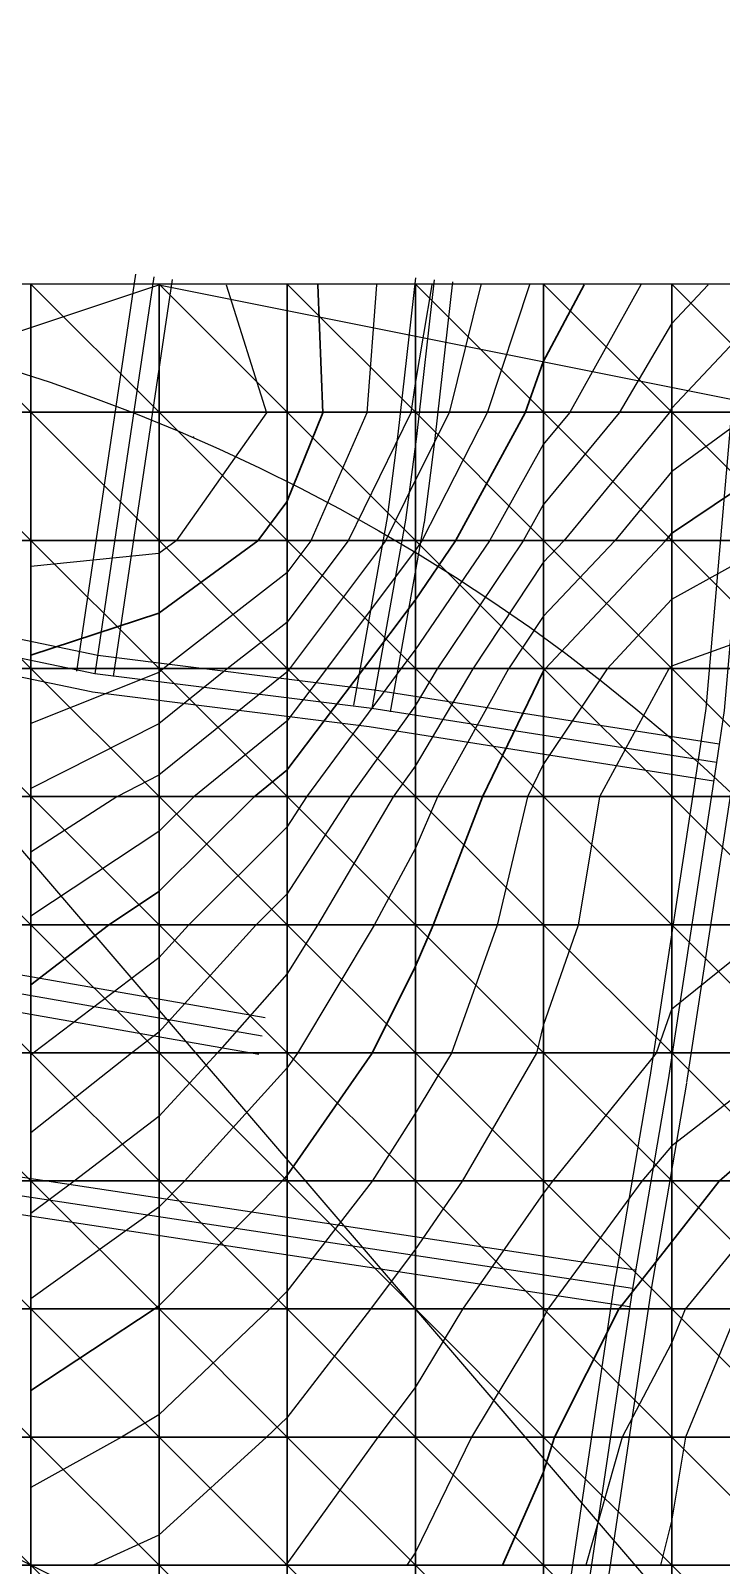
# Model space of a CAD drawing. Header units: metres. Extents: x -410 to 370, y -385 to 717.
# Drawn here: x 93.1 to 204.6, y 93.1 to 341 of the extents above; entities that cross this region are included whole.
import ezdxf

# ---------------------------------------------------------------- set-up
doc = ezdxf.new("R2010")
doc.units = ezdxf.units.M
for name, color, linetype in [('TOPO_AOI', 6, 'Continuous'), ('TOPO_CONT_MAJR', 7, 'Continuous'), ('TOPO_CONT_MINR', 249, 'Continuous'), ('TOPO_ELEV', 9, 'Continuous'), ('TOPO_HYDR_BASN', 140, 'Continuous'), ('TOPO_HYDR_STRM', 5, 'Continuous'), ('TOPO_ROAD', 3, 'Continuous'), ('TOPO_TIN_SURF', 252, 'Continuous')]:
    doc.layers.add(name, color=color, linetype=linetype)

msp = doc.modelspace()

# ---------------------------------------------------------------- linework, layer by layer
at = {"layer": 'TOPO_AOI', "color": 6}
msp.add_circle((0, 0), 300, dxfattribs=at)
at = {"layer": 'TOPO_CONT_MAJR', "color": 7, "lineweight": 30}
for points, elevation in [([(139.47, 300), (140.25, 279.31)], 880), ([(182.45, 300), (175.86, 287.54), (172.95, 279.31)], 875), ([(140.25, 279.31), (134.48, 264.92), (129.79, 258.62)], 880), ([(172.95, 279.31), (161.71, 258.62)], 875), ([(217.24, 273.67), (196.55, 259.78), (195.6, 258.62)], 870), ([(129.79, 258.62), (113.79, 246.92)], 880), ([(161.71, 258.62), (155.17, 249.03)], 875), ([(195.6, 258.62), (176.16, 237.93)], 870), ([(155.17, 249.03), (146.85, 237.93)], 875), ([(113.79, 246.92), (93.1, 240.15)], 880), ([(146.85, 237.93), (134.48, 221.58), (129.16, 217.24)], 875), ([(176.16, 237.93), (175.86, 237.48), (166.04, 217.24)], 870), ([(129.16, 217.24), (113.79, 201.95)], 875), ([(166.04, 217.24), (158.06, 196.55), (155.17, 189.79)], 870), ([(113.79, 201.95), (105.65, 196.55), (93.1, 186.86)], 875), ([(155.17, 189.79), (148.25, 175.86), (134.48, 156.05), (133.69, 155.17)], 870), ([(217.24, 166.48), (204.24, 155.17)], 865), ([(133.69, 155.17), (113.79, 135.03)], 870), ([(204.24, 155.17), (196.55, 145.33), (188.07, 134.48), (177.68, 113.79)], 865), ([(113.79, 135.03), (113.02, 134.48), (93.1, 121.32)], 870), ([(177.68, 113.79), (175.86, 108.06), (169.29, 93.1)], 865)]:
    msp.add_lwpolyline(points, dxfattribs=dict(at, elevation=elevation))
at = {"layer": 'TOPO_CONT_MINR', "color": 249}
for points, elevation in [([(124.65, 300), (131.17, 279.31)], 881), ([(148.95, 300), (147.35, 279.31)], 879), ([(157.89, 300), (155.17, 284.03)], 878), ([(165.77, 300), (160.68, 279.31)], 877), ([(173.65, 300), (166.81, 279.31)], 876), ([(191.6, 300), (180.08, 279.31)], 874), ([(202.46, 300), (196.55, 293.7), (188.12, 279.31)], 873), ([(215.35, 300), (196.55, 279.98), (196.16, 279.31)], 872), ([(155.17, 284.03), (154.45, 279.31)], 878), ([(131.17, 279.31), (116.61, 258.62)], 881), ([(147.35, 279.31), (138.35, 258.62)], 879), ([(154.45, 279.31), (144.35, 258.62)], 878), ([(160.68, 279.31), (155.17, 268.38)], 877), ([(166.81, 279.31), (156.25, 258.62)], 876), ([(180.08, 279.31), (175.86, 274.19), (167.16, 258.62)], 874), ([(188.12, 279.31), (175.86, 264.43), (172.62, 258.62)], 873), ([(196.16, 279.31), (179.19, 258.62)], 872), ([(209.61, 279.31), (196.55, 269.79), (187.39, 258.62)], 871), ([(155.17, 268.38), (150.36, 258.62)], 877), ([(116.61, 258.62), (113.79, 256.56)], 881), ([(138.35, 258.62), (134.48, 253.46), (114.49, 237.93)], 879), ([(144.35, 258.62), (134.48, 245.44), (124.82, 237.93)], 878), ([(150.36, 258.62), (134.87, 237.93)], 877), ([(167.16, 258.62), (155.17, 241.03)], 874), ([(156.25, 258.62), (155.17, 257.03)], 876), ([(172.62, 258.62), (158.71, 237.93)], 873), ([(179.19, 258.62), (175.86, 255.09), (164.48, 237.93)], 872), ([(187.39, 258.62), (175.86, 246.38), (170.26, 237.93)], 871), ([(213.65, 258.62), (196.55, 249.12), (186.15, 237.93)], 869), ([(113.79, 256.56), (93.1, 254.47)], 881), ([(155.17, 257.03), (140.86, 237.93)], 876), ([(217.24, 245.82), (196.55, 238.37), (196.14, 237.93)], 868), ([(155.17, 241.03), (152.85, 237.93)], 874), ([(113.79, 237.37), (93.1, 229.09)], 879), ([(134.87, 237.93), (134.48, 237.42), (113.79, 220.75)], 877), ([(124.82, 237.93), (113.79, 229.06)], 878), ([(114.49, 237.93), (113.79, 237.37)], 879), ([(140.86, 237.93), (134.48, 229.5), (119.42, 217.24)], 876), ([(152.85, 237.93), (137.65, 217.24)], 874), ([(164.48, 237.93), (155.17, 222.19)], 872), ([(158.71, 237.93), (155.17, 231.95)], 873), ([(170.26, 237.93), (158.76, 217.24)], 871), ([(186.15, 237.93), (175.86, 222.5), (173.31, 217.24)], 869), ([(196.14, 237.93), (184.92, 217.24)], 868), ([(155.17, 231.95), (144.64, 217.24)], 873), ([(113.79, 229.06), (93.1, 218.62)], 878), ([(113.79, 220.75), (107.02, 217.24)], 877), ([(155.17, 222.19), (151.63, 217.24)], 872), ([(107.02, 217.24), (93.1, 208.3)], 877), ([(151.63, 217.24), (139.41, 196.55), (134.48, 188.59), (123.22, 175.86), (113.79, 165.63)], 872), ([(144.64, 217.24), (134.48, 201.54), (129.47, 196.55), (113.79, 179.22)], 873), ([(137.65, 217.24), (134.48, 212.35), (118.6, 196.55), (113.79, 191.23)], 874), ([(119.42, 217.24), (113.79, 211.64)], 876), ([(173.31, 217.24), (168.43, 196.55), (161.04, 175.86), (155.17, 166.11)], 869), ([(158.76, 217.24), (155.17, 208.84)], 871), ([(184.92, 217.24), (181.49, 196.55), (175.86, 180.33), (174.79, 175.86), (162.76, 155.17)], 868), ([(113.79, 211.64), (93.1, 198)], 876), ([(155.17, 208.84), (148.57, 196.55), (136.17, 175.86), (134.48, 173.43), (117.94, 155.17)], 871), ([(217.24, 208.82), (213.47, 196.55), (196.55, 182.88), (194.09, 175.86), (177.33, 155.17)], 867), ([(113.79, 191.23), (93.51, 175.86), (93.1, 175.54)], 874), ([(113.79, 179.22), (109.36, 175.86), (93.1, 162.99)], 873), ([(217.24, 177.04), (215.97, 175.86), (196.55, 160.83), (191.79, 155.17)], 866), ([(155.17, 166.11), (148.24, 155.17)], 869), ([(113.79, 165.63), (100.12, 155.17)], 872), ([(100.12, 155.17), (93.1, 149.96)], 872), ([(148.24, 155.17), (134.48, 137.33), (131.68, 134.48), (113.79, 117.4)], 869), ([(117.94, 155.17), (113.79, 150.97)], 871), ([(177.33, 155.17), (175.86, 153.16), (162.8, 134.48), (155.17, 121.84)], 867), ([(162.76, 155.17), (155.17, 144.1)], 868), ([(191.79, 155.17), (176.58, 134.48), (175.86, 133.05), (164.25, 113.79)], 866), ([(215.69, 155.17), (198.78, 134.48), (196.55, 129), (188.62, 113.79)], 864), ([(113.79, 150.97), (93.1, 136.17)], 871), ([(217.24, 146.35), (207.31, 134.48), (198.84, 113.79)], 863), ([(155.17, 144.1), (147.98, 134.48), (134.48, 116.92), (131.18, 113.79)], 868), ([(155.17, 121.84), (149.15, 113.79)], 867), ([(113.79, 117.4), (107.78, 113.79)], 869), ([(107.78, 113.79), (93.1, 105.66)], 869), ([(131.18, 113.79), (113.79, 97.95)], 868), ([(149.15, 113.79), (134.48, 93.36), (134.2, 93.1)], 867), ([(164.25, 113.79), (155.17, 95.1)], 866), ([(188.62, 113.79), (182.72, 93.1)], 864), ([(198.84, 113.79), (196.55, 100.21), (194.81, 93.1)], 863), ([(113.79, 97.95), (103.19, 93.1)], 868), ([(155.17, 95.1), (153.81, 93.1)], 866)]:
    msp.add_lwpolyline(points, dxfattribs=dict(at, elevation=elevation))
at = {"layer": 'TOPO_ELEV', "color": 9}
msp.add_point((119.36, 275.36, 854), dxfattribs=at)
at = {"layer": 'TOPO_HYDR_BASN', "color": 140}
for points in [[(-31.03, -134.48), (-72.41, -113.79), (-258.62, -10.34), (-279.31, 10.34), (-10.34, 279.31), (10.34, 300), (31.03, 279.31), (279.31, -10.34), (279.31, -93.1), (258.62, -113.79), (175.86, -134.48), (-31.03, -134.48)], [(258.62, 10.34), (51.72, 113.79), (31.03, 134.48), (31.03, 237.93), (51.72, 279.31), (113.79, 300), (217.24, 279.31), (279.31, 237.93), (279.31, 10.34), (258.62, 10.34)]]:
    msp.add_lwpolyline(points, close=True, dxfattribs=at)
at = {"layer": 'TOPO_HYDR_STRM', "color": 5}
for points in [[(72.43, 258.69), (93.13, 258.69), (113.82, 258.69), (113.82, 279.38), (113.82, 300.08)], [(113.82, 175.91), (113.82, 196.6), (113.82, 217.3), (113.82, 237.99)]]:
    msp.add_lwpolyline(points, dxfattribs=at)
at = {"layer": 'TOPO_ROAD', "color": 251}
for points, elevation in [([(215.02, 341.04), (209.05, 311.62), (209, 311.28), (202.11, 231.53), (200.85, 223.23), (193.06, 171.98)], 869.97), ([(220.9, 339.84), (214.97, 310.59), (208.08, 230.92), (208.06, 230.73), (206.78, 222.33), (199, 171.08)], 869.97), ([(110, 301.7), (100.48, 237.58)], 872.15), ([(115.94, 300.82), (106.42, 236.69)], 872.15), ([(155.24, 301.12), (152.4, 275.83), (150.67, 262.41), (145.21, 232.05)], 873.29), ([(161.2, 300.45), (158.36, 275.14), (158.36, 275.09), (156.61, 261.57), (156.59, 261.42), (151.12, 230.99)], 873.29), ([(204.28, 225.74), (148.63, 234.48), (148.54, 234.49), (103.94, 240.1), (55.07, 250.29), (54.88, 250.32), (17.65, 255.61), (-12.38, 260.21), (-45.72, 265.98), (-46.05, 266.02), (-88.47, 268.5)], 873.47), ([(203.35, 219.81), (147.75, 228.55), (103.07, 234.16), (102.84, 234.2), (53.94, 244.4), (16.79, 249.67), (16.76, 249.67), (-13.32, 254.28), (-13.37, 254.29), (-46.57, 260.04), (-88.82, 262.51)], 873.47), ([(45.94, 196.49), (130.98, 181.6)], 868.43), ([(44.91, 190.58), (129.95, 175.69)], 868.43), ([(193.07, 172.04), (187.28, 138.35), (187.27, 138.28), (174, 48.74), (162.44, -28.43), (156.87, -64.9), (150.38, -105.72), (145.65, -127.52)], 865.09), ([(198.99, 171.02), (193.2, 137.37), (179.94, 47.85), (179.94, 47.85), (168.38, -29.33), (168.37, -29.34), (162.8, -65.82), (162.8, -65.84), (156.29, -106.75), (156.26, -106.91), (151.51, -128.79)], 865.09), ([(190.69, 140.81), (40.86, 163.44)], 868.34), ([(189.79, 134.88), (39.96, 157.51)], 868.34)]:
    msp.add_lwpolyline(points, dxfattribs=dict(at, elevation=elevation))
at = {"layer": 'TOPO_ROAD', "color": 3}
for points, elevation in [([(217.96, 340.44), (211.99, 311.02), (205.09, 231.18), (203.82, 222.78), (196.03, 171.53)], 869.97), ([(112.97, 301.26), (103.45, 237.14)], 872.15), ([(158.22, 300.79), (155.38, 275.47), (153.64, 261.95), (148.17, 231.52)], 873.29), ([(203.82, 222.78), (148.17, 231.52), (103.45, 237.14), (54.46, 247.35), (17.21, 252.64), (-12.86, 257.25), (-46.23, 263.02), (-88.65, 265.5)], 873.47), ([(45.43, 193.53), (130.47, 178.65)], 868.43), ([(196.03, 171.53), (190.24, 137.84), (176.97, 48.29), (165.41, -28.88), (159.83, -65.37), (153.33, -106.27), (148.58, -128.16)], 865.09), ([(190.24, 137.84), (40.41, 160.48)], 868.34)]:
    msp.add_lwpolyline(points, dxfattribs=dict(at, elevation=elevation))
at = {"layer": 'TOPO_TIN_SURF', "color": 252}
for points in [[(72.43, 279.38, 882.33), (93.13, 279.38, 881.8), (72.43, 300.08, 882.82)], [(93.13, 279.38, 881.8), (93.13, 300.08, 881.74), (72.43, 300.08, 882.82)], [(93.13, 279.38, 881.8), (113.82, 279.38, 881.98), (93.13, 300.08, 881.74)], [(113.82, 279.38, 881.98), (113.82, 300.08, 881.52), (93.13, 300.08, 881.74)], [(113.82, 279.38, 881.98), (134.52, 279.38, 880.81), (113.82, 300.08, 881.52)], [(134.52, 279.38, 880.81), (134.52, 300.08, 880.53), (113.82, 300.08, 881.52)], [(134.52, 279.38, 880.81), (155.21, 279.38, 877.9), (134.52, 300.08, 880.53)], [(155.21, 279.38, 877.9), (155.21, 300.08, 878.34), (134.52, 300.08, 880.53)], [(155.21, 279.38, 877.9), (175.91, 279.38, 874.52), (155.21, 300.08, 878.34)], [(175.91, 279.38, 874.52), (175.91, 300.08, 875.72), (155.21, 300.08, 878.34)], [(175.91, 279.38, 874.52), (196.6, 279.38, 871.95), (175.91, 300.08, 875.72)], [(196.6, 279.38, 871.95), (196.6, 300.08, 873.46), (175.91, 300.08, 875.72)], [(196.6, 279.38, 871.95), (217.3, 279.38, 870.44), (196.6, 300.08, 873.46)], [(217.3, 279.38, 870.44), (217.3, 300.08, 871.85), (196.6, 300.08, 873.46)], [(72.43, 258.69, 881.71), (93.13, 258.69, 881.29), (72.43, 279.38, 882.33)], [(93.13, 258.69, 881.29), (93.13, 279.38, 881.8), (72.43, 279.38, 882.33)], [(93.13, 258.69, 881.29), (113.82, 258.69, 881.21), (93.13, 279.38, 881.8)], [(113.82, 258.69, 881.21), (113.82, 279.38, 881.98), (93.13, 279.38, 881.8)], [(113.82, 258.69, 881.21), (134.52, 258.69, 879.64), (113.82, 279.38, 881.98)], [(134.52, 258.69, 879.64), (134.52, 279.38, 880.81), (113.82, 279.38, 881.98)], [(134.52, 258.69, 879.64), (155.21, 258.69, 876.2), (134.52, 279.38, 880.81)], [(155.21, 258.69, 876.2), (155.21, 279.38, 877.9), (134.52, 279.38, 880.81)], [(155.21, 258.69, 876.2), (175.91, 258.69, 872.41), (155.21, 279.38, 877.9)], [(175.91, 258.69, 872.41), (175.91, 279.38, 874.52), (155.21, 279.38, 877.9)], [(175.91, 258.69, 872.41), (196.6, 258.69, 869.88), (175.91, 279.38, 874.52)], [(196.6, 258.69, 869.88), (196.6, 279.38, 871.95), (175.91, 279.38, 874.52)], [(196.6, 258.69, 869.88), (217.3, 258.69, 868.81), (196.6, 279.38, 871.95)], [(217.3, 258.69, 868.81), (217.3, 279.38, 870.44), (196.6, 279.38, 871.95)], [(72.43, 237.99, 880.56), (93.13, 237.99, 879.85), (72.43, 258.69, 881.71)], [(93.13, 237.99, 879.85), (93.13, 258.69, 881.29), (72.43, 258.69, 881.71)], [(93.13, 237.99, 879.85), (113.82, 237.99, 879.07), (93.13, 258.69, 881.29)], [(113.82, 237.99, 879.07), (113.82, 258.69, 881.21), (93.13, 258.69, 881.29)], [(113.82, 237.99, 879.07), (134.52, 237.99, 877.06), (113.82, 258.69, 881.21)], [(134.52, 237.99, 877.06), (134.52, 258.69, 879.64), (113.82, 258.69, 881.21)], [(134.52, 237.99, 877.06), (155.21, 237.99, 873.61), (134.52, 258.69, 879.64)], [(155.21, 237.99, 873.61), (155.21, 258.69, 876.2), (134.52, 258.69, 879.64)], [(155.21, 237.99, 873.61), (175.91, 237.99, 870.03), (155.21, 258.69, 876.2)], [(175.91, 237.99, 870.03), (175.91, 258.69, 872.41), (155.21, 258.69, 876.2)], [(175.91, 237.99, 870.03), (196.6, 237.99, 867.96), (175.91, 258.69, 872.41)], [(196.6, 237.99, 867.96), (196.6, 258.69, 869.88), (175.91, 258.69, 872.41)], [(196.6, 237.99, 867.96), (217.3, 237.99, 867.5), (196.6, 258.69, 869.88)], [(217.3, 237.99, 867.5), (217.3, 258.69, 868.81), (196.6, 258.69, 869.88)], [(72.43, 217.3, 878.88), (93.13, 217.3, 877.87), (72.43, 237.99, 880.56)], [(93.13, 217.3, 877.87), (93.13, 237.99, 879.85), (72.43, 237.99, 880.56)], [(93.13, 217.3, 877.87), (113.82, 217.3, 876.58), (93.13, 237.99, 879.85)], [(113.82, 217.3, 876.58), (113.82, 237.99, 879.07), (93.13, 237.99, 879.85)], [(113.82, 217.3, 876.58), (134.52, 217.3, 874.45), (113.82, 237.99, 879.07)], [(134.52, 217.3, 874.45), (134.52, 237.99, 877.06), (113.82, 237.99, 879.07)], [(134.52, 217.3, 874.45), (155.21, 217.3, 871.49), (134.52, 237.99, 877.06)], [(155.21, 217.3, 871.49), (155.21, 237.99, 873.61), (134.52, 237.99, 877.06)], [(155.21, 217.3, 871.49), (175.91, 217.3, 868.65), (155.21, 237.99, 873.61)], [(175.91, 217.3, 868.65), (175.91, 237.99, 870.03), (155.21, 237.99, 873.61)], [(175.91, 217.3, 868.65), (196.6, 217.3, 867.17), (175.91, 237.99, 870.03)], [(196.6, 217.3, 867.17), (196.6, 237.99, 867.96), (175.91, 237.99, 870.03)], [(196.6, 217.3, 867.17), (217.3, 217.3, 867.04), (196.6, 237.99, 867.96)], [(217.3, 217.3, 867.04), (217.3, 237.99, 867.5), (196.6, 237.99, 867.96)], [(72.43, 196.6, 876.99), (93.13, 196.6, 875.86), (72.43, 217.3, 878.88)], [(93.13, 196.6, 875.86), (93.13, 217.3, 877.87), (72.43, 217.3, 878.88)], [(93.13, 196.6, 875.86), (113.82, 196.6, 874.44), (93.13, 217.3, 877.87)], [(113.82, 196.6, 874.44), (113.82, 217.3, 876.58), (93.13, 217.3, 877.87)], [(113.82, 196.6, 874.44), (134.52, 196.6, 872.54), (113.82, 217.3, 876.58)], [(134.52, 196.6, 872.54), (134.52, 217.3, 874.45), (113.82, 217.3, 876.58)], [(134.52, 196.6, 872.54), (155.21, 196.6, 870.28), (134.52, 217.3, 874.45)], [(155.21, 196.6, 870.28), (155.21, 217.3, 871.49), (134.52, 217.3, 874.45)], [(155.21, 196.6, 870.28), (175.91, 196.6, 868.28), (155.21, 217.3, 871.49)], [(175.91, 196.6, 868.28), (175.91, 217.3, 868.65), (155.21, 217.3, 871.49)], [(175.91, 196.6, 868.28), (196.6, 196.6, 867.24), (175.91, 217.3, 868.65)], [(196.6, 196.6, 867.24), (196.6, 217.3, 867.17), (175.91, 217.3, 868.65)], [(196.6, 196.6, 867.24), (217.3, 196.6, 866.95), (196.6, 217.3, 867.17)], [(217.3, 196.6, 866.95), (217.3, 217.3, 867.04), (196.6, 217.3, 867.17)], [(72.43, 175.91, 875.09), (93.13, 175.91, 874.03), (72.43, 196.6, 876.99)], [(93.13, 175.91, 874.03), (93.13, 196.6, 875.86), (72.43, 196.6, 876.99)], [(93.13, 175.91, 874.03), (113.82, 175.91, 872.72), (93.13, 196.6, 875.86)], [(113.82, 175.91, 872.72), (113.82, 196.6, 874.44), (93.13, 196.6, 875.86)], [(113.82, 175.91, 872.72), (134.52, 175.91, 871.14), (113.82, 196.6, 874.44)], [(134.52, 175.91, 871.14), (134.52, 196.6, 872.54), (113.82, 196.6, 874.44)], [(134.52, 175.91, 871.14), (155.21, 175.91, 869.43), (134.52, 196.6, 872.54)], [(155.21, 175.91, 869.43), (155.21, 196.6, 870.28), (134.52, 196.6, 872.54)], [(155.21, 175.91, 869.43), (175.91, 175.91, 867.92), (155.21, 196.6, 870.28)], [(175.91, 175.91, 867.92), (175.91, 196.6, 868.28), (155.21, 196.6, 870.28)], [(175.91, 175.91, 867.92), (196.6, 175.91, 866.88), (175.91, 196.6, 868.28)], [(196.6, 175.91, 866.88), (196.6, 196.6, 867.24), (175.91, 196.6, 868.28)], [(196.6, 175.91, 866.88), (217.3, 175.91, 865.94), (196.6, 196.6, 867.24)], [(217.3, 175.91, 865.94), (217.3, 196.6, 866.95), (196.6, 196.6, 867.24)], [(72.43, 155.21, 873.29), (93.13, 155.21, 872.38), (72.43, 175.91, 875.09)], [(93.13, 155.21, 872.38), (93.13, 175.91, 874.03), (72.43, 175.91, 875.09)], [(93.13, 155.21, 872.38), (113.82, 155.21, 871.26), (93.13, 175.91, 874.03)], [(113.82, 155.21, 871.26), (113.82, 175.91, 872.72), (93.13, 175.91, 874.03)], [(113.82, 155.21, 871.26), (134.52, 155.21, 869.95), (113.82, 175.91, 872.72)], [(134.52, 155.21, 869.95), (134.52, 175.91, 871.14), (113.82, 175.91, 872.72)], [(134.52, 155.21, 869.95), (155.21, 155.21, 868.52), (134.52, 175.91, 871.14)], [(155.21, 155.21, 868.52), (155.21, 175.91, 869.43), (134.52, 175.91, 871.14)], [(155.21, 155.21, 868.52), (175.91, 155.21, 867.1), (155.21, 175.91, 869.43)], [(175.91, 155.21, 867.1), (175.91, 175.91, 867.92), (155.21, 175.91, 869.43)], [(175.91, 155.21, 867.1), (196.6, 155.21, 865.67), (175.91, 175.91, 867.92)], [(196.6, 155.21, 865.67), (196.6, 175.91, 866.88), (175.91, 175.91, 867.92)], [(196.6, 155.21, 865.67), (217.3, 155.21, 863.86), (196.6, 175.91, 866.88)], [(217.3, 155.21, 863.86), (217.3, 175.91, 865.94), (196.6, 175.91, 866.88)], [(72.43, 134.52, 871.59), (93.13, 134.52, 870.88), (72.43, 155.21, 873.29)], [(93.13, 134.52, 870.88), (93.13, 155.21, 872.38), (72.43, 155.21, 873.29)], [(93.13, 134.52, 870.88), (113.82, 134.52, 869.97), (93.13, 155.21, 872.38)], [(113.82, 134.52, 869.97), (113.82, 155.21, 871.26), (93.13, 155.21, 872.38)], [(113.82, 134.52, 869.97), (134.52, 134.52, 868.85), (113.82, 155.21, 871.26)], [(134.52, 134.52, 868.85), (134.52, 155.21, 869.95), (113.82, 155.21, 871.26)], [(134.52, 134.52, 868.85), (155.21, 134.52, 867.55), (134.52, 155.21, 869.95)], [(155.21, 134.52, 867.55), (155.21, 155.21, 868.52), (134.52, 155.21, 869.95)], [(155.21, 134.52, 867.55), (175.91, 134.52, 866.06), (155.21, 155.21, 868.52)], [(175.91, 134.52, 866.06), (175.91, 155.21, 867.1), (155.21, 155.21, 868.52)], [(175.91, 134.52, 866.06), (196.6, 134.52, 864.26), (175.91, 155.21, 867.1)], [(196.6, 134.52, 864.26), (196.6, 155.21, 865.67), (175.91, 155.21, 867.1)], [(196.6, 134.52, 864.26), (217.3, 134.52, 861.84), (196.6, 155.21, 865.67)], [(217.3, 134.52, 861.84), (217.3, 155.21, 863.86), (196.6, 155.21, 865.67)], [(72.43, 113.82, 869.97), (93.13, 113.82, 869.5), (72.43, 134.52, 871.59)], [(93.13, 113.82, 869.5), (93.13, 134.52, 870.88), (72.43, 134.52, 871.59)], [(93.13, 113.82, 869.5), (113.82, 113.82, 868.8), (93.13, 134.52, 870.88)], [(113.82, 113.82, 868.8), (113.82, 134.52, 869.97), (93.13, 134.52, 870.88)], [(113.82, 113.82, 868.8), (134.52, 113.82, 867.85), (113.82, 134.52, 869.97)], [(134.52, 113.82, 867.85), (134.52, 134.52, 868.85), (113.82, 134.52, 869.97)], [(134.52, 113.82, 867.85), (155.21, 113.82, 866.65), (134.52, 134.52, 868.85)], [(155.21, 113.82, 866.65), (155.21, 134.52, 867.55), (134.52, 134.52, 868.85)], [(155.21, 113.82, 866.65), (175.91, 113.82, 865.17), (155.21, 134.52, 867.55)], [(175.91, 113.82, 865.17), (175.91, 134.52, 866.06), (155.21, 134.52, 867.55)], [(175.91, 113.82, 865.17), (196.6, 113.82, 863.27), (175.91, 134.52, 866.06)], [(196.6, 113.82, 863.27), (196.6, 134.52, 864.26), (175.91, 134.52, 866.06)], [(196.6, 113.82, 863.27), (217.3, 113.82, 860.79), (196.6, 134.52, 864.26)], [(217.3, 113.82, 860.79), (217.3, 134.52, 861.84), (196.6, 134.52, 864.26)], [(72.43, 93.13, 868.43), (93.13, 93.13, 868.23), (72.43, 113.82, 869.97)], [(93.13, 93.13, 868.23), (93.13, 113.82, 869.5), (72.43, 113.82, 869.97)], [(93.13, 93.13, 868.23), (113.82, 93.13, 867.76), (93.13, 113.82, 869.5)], [(113.82, 93.13, 867.76), (113.82, 113.82, 868.8), (93.13, 113.82, 869.5)], [(113.82, 93.13, 867.76), (134.52, 93.13, 866.99), (113.82, 113.82, 868.8)], [(134.52, 93.13, 866.99), (134.52, 113.82, 867.85), (113.82, 113.82, 868.8)], [(134.52, 93.13, 866.99), (155.21, 93.13, 865.93), (134.52, 113.82, 867.85)], [(155.21, 93.13, 865.93), (155.21, 113.82, 866.65), (134.52, 113.82, 867.85)], [(155.21, 93.13, 865.93), (175.91, 93.13, 864.57), (155.21, 113.82, 866.65)], [(175.91, 93.13, 864.57), (175.91, 113.82, 865.17), (155.21, 113.82, 866.65)], [(175.91, 93.13, 864.57), (196.6, 93.13, 862.86), (175.91, 113.82, 865.17)], [(196.6, 93.13, 862.86), (196.6, 113.82, 863.27), (175.91, 113.82, 865.17)], [(196.6, 93.13, 862.86), (217.3, 93.13, 860.77), (196.6, 113.82, 863.27)], [(217.3, 93.13, 860.77), (217.3, 113.82, 860.79), (196.6, 113.82, 863.27)], [(72.43, 72.43, 866.96), (93.13, 72.43, 867.09), (72.43, 93.13, 868.43)], [(93.13, 72.43, 867.09), (93.13, 93.13, 868.23), (72.43, 93.13, 868.43)], [(93.13, 72.43, 867.09), (113.82, 72.43, 866.86), (93.13, 93.13, 868.23)], [(113.82, 72.43, 866.86), (113.82, 93.13, 867.76), (93.13, 93.13, 868.23)], [(113.82, 72.43, 866.86), (134.52, 72.43, 866.28), (113.82, 93.13, 867.76)], [(134.52, 72.43, 866.28), (134.52, 93.13, 866.99), (113.82, 93.13, 867.76)], [(134.52, 72.43, 866.28), (155.21, 72.43, 865.39), (134.52, 93.13, 866.99)], [(155.21, 72.43, 865.39), (155.21, 93.13, 865.93), (134.52, 93.13, 866.99)], [(155.21, 72.43, 865.39), (175.91, 72.43, 864.22), (155.21, 93.13, 865.93)], [(175.91, 72.43, 864.22), (175.91, 93.13, 864.57), (155.21, 93.13, 865.93)], [(175.91, 72.43, 864.22), (196.6, 72.43, 862.8), (175.91, 93.13, 864.57)], [(196.6, 72.43, 862.8), (196.6, 93.13, 862.86), (175.91, 93.13, 864.57)], [(196.6, 72.43, 862.8), (217.3, 72.43, 861.21), (196.6, 93.13, 862.86)], [(217.3, 72.43, 861.21), (217.3, 93.13, 860.77), (196.6, 93.13, 862.86)]]:
    msp.add_3dface(points, dxfattribs=at)

doc.saveas('drawing.dxf')
